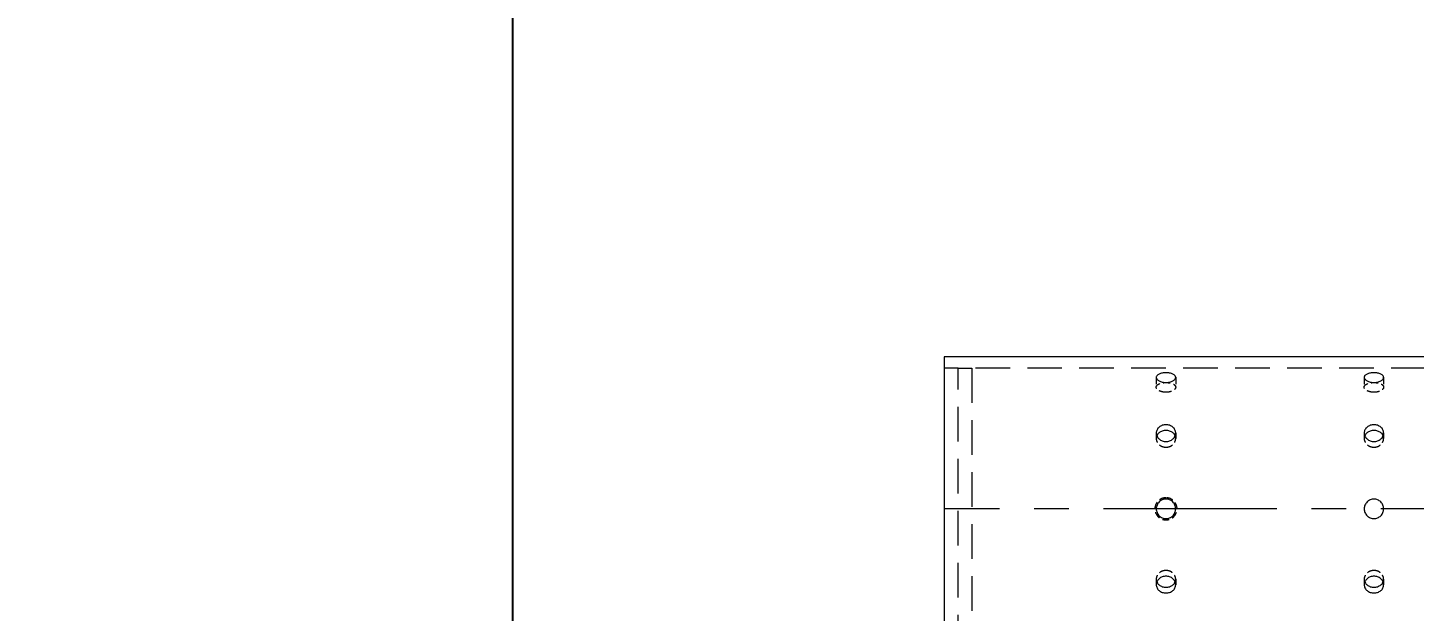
# Model space of a CAD drawing. Header units: millimetres. Extents: x -46397 to 283259, y -8690 to 23983.
# Drawn here: x 155301 to 156301, y 342 to 763 of the extents above; entities that cross this region are included whole.
import ezdxf
from ezdxf import colors
from ezdxf.entities.mleader import LeaderData, LeaderLine
from ezdxf.math import Vec2, Vec3

# ---------------------------------------------------------------- set-up
doc = ezdxf.new("R2010")
doc.units = ezdxf.units.MM
doc.linetypes.add('CENTER', pattern=[2, 1.25, -0.25, 0.25, -0.25])
doc.linetypes.add('HIDDENX2', pattern=[0.75, 0.5, -0.25])
doc.layers.add('Dtext', color=255, linetype='Continuous', lineweight=20)
doc.layers.add('DUONGTAM', color=1, linetype='CENTER', lineweight=0)
doc.layers.add('flashshoot', color=7, linetype='Continuous')
doc.styles.add('Chu va so', font='arial.ttf')
doc.styles.get("Standard").update_dxf_attribs({"font": 'isocp.shx', "width": 0.8})
doc.styles.add('TCVN', font='arial.ttf')

# ---------------------------------------------------------------- blocks, each defined once
blk = doc.blocks.new('_Dot')
at = {"color": 0, "linetype": 'ByBlock', "lineweight": -2}
blk.add_line((-0.5, 0), (-1, 0), dxfattribs=at)
at = {"color": 0, "linetype": 'ByBlock', "const_width": 0.5}
blk.add_lwpolyline([(-0.25, 0, 1), (0.25, 0, 1)], format="xyb", close=True, dxfattribs=at)
blk = doc.blocks.new('A$C90275d84')
at = {"color": 2, "linetype": 'Continuous', "lineweight": 0, "ltscale": 10}
for p, q in [((-109.6, 1960), (-109.6, -3000)), ((-109.6, -3000), (-109.6, -3000)), ((-109.6, -3000), (-109.6, -3000)), ((-109.6, -3000), (109.5, -3000))]:
    blk.add_line(p, q, dxfattribs=at)
at = {"color": 1, "linetype": 'HIDDENX2', "lineweight": 0, "ltscale": 50}
blk.add_line((-101.4, 1960), (-101.4, -3000), dxfattribs=at)
at = {"color": 1, "linetype": 'HIDDENX2', "lineweight": 0, "ltscale": 10}
for p, q in [((-94.9, -2683), (-87.8, -2683)), ((-54.8, -2683), (-50.7, -2683)), ((50.7, -2683), (54.8, -2683)), ((-94.9, -2697), (-87.8, -2697)), ((-54.8, -2697), (-50.7, -2697)), ((50.7, -2697), (54.8, -2697)), ((-94.9, -2833), (-87.8, -2833)), ((-54.8, -2833), (-50.7, -2833)), ((50.7, -2833), (54.8, -2833)), ((-94.9, -2847), (-87.8, -2847)), ((-54.8, -2847), (-50.7, -2847)), ((50.7, -2847), (54.8, -2847))]:
    blk.add_line(p, q, dxfattribs=at)
at = {"color": 1, "linetype": 'HIDDENX2', "lineweight": 0, "ltscale": 50}
blk.add_lwpolyline([(-101.4, -2990), (-101.4, -2980), (101.4, -2980), (101.4, -2990)], close=True, dxfattribs=at)
at = {"color": 2, "linetype": 'Continuous', "lineweight": 0, "ltscale": 10}
for points, knots in [([(-91.2, -2690), (-91.2, -2690.4), (-91.2, -2690.9), (-91.3, -2691.8), (-91.4, -2692.2), (-91.6, -2693.1), (-91.7, -2693.5), (-92, -2694.3), (-92.1, -2694.6), (-92.5, -2695.3), (-92.7, -2695.6), (-93.1, -2696.1), (-93.3, -2696.3), (-93.7, -2696.6), (-94, -2696.8), (-94.4, -2697), (-94.7, -2697), (-95.1, -2697), (-95.3, -2697), (-95.8, -2696.8), (-96, -2696.6), (-96.4, -2696.3), (-96.6, -2696.1), (-96.9, -2695.6), (-97.1, -2695.3), (-97.4, -2694.6), (-97.5, -2694.3), (-97.8, -2693.5), (-97.9, -2693.1), (-98, -2692.2), (-98.1, -2691.8), (-98.2, -2690.9), (-98.2, -2690.4), (-98.2, -2689.6), (-98.2, -2689.1), (-98.1, -2688.2), (-98, -2687.8), (-97.9, -2686.9), (-97.8, -2686.5), (-97.5, -2685.7), (-97.4, -2685.4), (-97.1, -2684.7), (-96.9, -2684.4), (-96.6, -2683.9), (-96.4, -2683.7), (-96, -2683.4), (-95.8, -2683.2), (-95.3, -2683), (-95.1, -2683), (-94.7, -2683), (-94.4, -2683), (-94, -2683.2), (-93.7, -2683.4), (-93.3, -2683.7), (-93.1, -2683.9), (-92.7, -2684.4), (-92.5, -2684.7), (-92.1, -2685.4), (-92, -2685.7), (-91.7, -2686.5), (-91.6, -2686.9), (-91.4, -2687.8), (-91.3, -2688.2), (-91.2, -2689.1), (-91.2, -2689.6), (-91.2, -2690)], [0, 0, 0, 0, 1.318789, 1.318789, 2.637578, 2.637578, 3.956368, 3.956368, 5.275157, 5.275157, 6.593945, 6.593945, 7.912734, 7.912734, 9.231522, 9.231522, 10.550311, 10.550311, 11.869099, 11.869099, 13.187888, 13.187888, 14.506676, 14.506676, 15.825465, 15.825465, 17.144254, 17.144254, 18.463043, 18.463043, 19.781833, 19.781833, 21.100622, 21.100622, 22.419411, 22.419411, 23.7382, 23.7382, 25.05699, 25.05699, 26.375779, 26.375779, 27.694567, 27.694567, 29.013356, 29.013356, 30.332144, 30.332144, 31.650933, 31.650933, 32.969721, 32.969721, 34.28851, 34.28851, 35.607298, 35.607298, 36.926087, 36.926087, 38.244876, 38.244876, 39.563665, 39.563665, 40.882454, 40.882454, 42.201244, 42.201244, 42.201244, 42.201244]), ([(-48.6, -2690), (-48.6, -2690.4), (-48.6, -2690.9), (-48.8, -2691.8), (-48.9, -2692.2), (-49.2, -2693.1), (-49.4, -2693.5), (-49.9, -2694.3), (-50.2, -2694.6), (-50.7, -2695.3), (-51, -2695.6), (-51.7, -2696.1), (-52.1, -2696.3), (-52.8, -2696.6), (-53.2, -2696.8), (-54, -2697), (-54.4, -2697), (-55.2, -2697), (-55.5, -2697), (-56.3, -2696.8), (-56.7, -2696.6), (-57.4, -2696.3), (-57.8, -2696.1), (-58.4, -2695.6), (-58.7, -2695.3), (-59.3, -2694.6), (-59.5, -2694.3), (-59.9, -2693.5), (-60.1, -2693.1), (-60.4, -2692.2), (-60.5, -2691.8), (-60.7, -2690.9), (-60.7, -2690.4), (-60.7, -2689.6), (-60.7, -2689.1), (-60.5, -2688.2), (-60.4, -2687.8), (-60.1, -2686.9), (-59.9, -2686.5), (-59.5, -2685.7), (-59.3, -2685.4), (-58.7, -2684.7), (-58.4, -2684.4), (-57.8, -2683.9), (-57.4, -2683.7), (-56.7, -2683.4), (-56.3, -2683.2), (-55.5, -2683), (-55.2, -2683), (-54.4, -2683), (-54, -2683), (-53.2, -2683.2), (-52.8, -2683.4), (-52.1, -2683.7), (-51.7, -2683.9), (-51, -2684.4), (-50.7, -2684.7), (-50.2, -2685.4), (-49.9, -2685.7), (-49.4, -2686.5), (-49.2, -2686.9), (-48.9, -2687.8), (-48.8, -2688.2), (-48.6, -2689.1), (-48.6, -2689.6), (-48.6, -2690)], [0, 0, 0, 0, 1.318789, 1.318789, 2.637578, 2.637578, 3.956368, 3.956368, 5.275157, 5.275157, 6.593945, 6.593945, 7.912734, 7.912734, 9.231522, 9.231522, 10.550311, 10.550311, 11.869099, 11.869099, 13.187888, 13.187888, 14.506676, 14.506676, 15.825465, 15.825465, 17.144254, 17.144254, 18.463043, 18.463043, 19.781833, 19.781833, 21.100622, 21.100622, 22.419411, 22.419411, 23.7382, 23.7382, 25.05699, 25.05699, 26.375779, 26.375779, 27.694567, 27.694567, 29.013356, 29.013356, 30.332144, 30.332144, 31.650933, 31.650933, 32.969721, 32.969721, 34.28851, 34.28851, 35.607298, 35.607298, 36.926087, 36.926087, 38.244876, 38.244876, 39.563665, 39.563665, 40.882454, 40.882454, 42.201244, 42.201244, 42.201244, 42.201244]), ([(-52.7, -2683.4), (-52.8, -2683.4), (-52.9, -2683.5), (-53.4, -2683.7), (-53.7, -2683.9), (-54.4, -2684.4), (-54.6, -2684.7), (-55.2, -2685.4), (-55.4, -2685.7), (-55.8, -2686.5), (-56, -2686.9), (-56.3, -2687.8), (-56.4, -2688.2), (-56.6, -2689.1), (-56.6, -2689.6), (-56.6, -2690.4), (-56.6, -2690.9), (-56.4, -2691.8), (-56.3, -2692.2), (-56, -2693.1), (-55.8, -2693.5), (-55.4, -2694.3), (-55.2, -2694.6), (-54.6, -2695.3), (-54.4, -2695.6), (-53.7, -2696.1), (-53.4, -2696.3), (-52.9, -2696.5), (-52.8, -2696.6), (-52.7, -2696.6)], [12.868165, 12.868165, 12.868165, 12.868165, 13.188536, 13.188536, 14.507389, 14.507389, 15.826243, 15.826243, 17.145097, 17.145097, 18.463951, 18.463951, 19.782805, 19.782805, 21.10166, 21.10166, 22.420514, 22.420514, 23.739368, 23.739368, 25.058222, 25.058222, 26.377077, 26.377077, 27.69593, 27.69593, 29.014783, 29.014783, 29.335155, 29.335155, 29.335155, 29.335155]), ([(-7, -2690), (-7, -2689.6), (-7, -2689.1), (-6.8, -2688.2), (-6.6, -2687.8), (-6.3, -2686.9), (-6.1, -2686.5), (-5.6, -2685.7), (-5.3, -2685.4), (-4.6, -2684.7), (-4.3, -2684.4), (-3.5, -2683.9), (-3.1, -2683.7), (-2.2, -2683.4), (-1.8, -2683.2), (-0.9, -2683), (-0.4, -2683), (0.4, -2683), (0.9, -2683), (1.8, -2683.2), (2.2, -2683.4), (3.1, -2683.7), (3.5, -2683.9), (4.3, -2684.4), (4.6, -2684.7), (5.3, -2685.4), (5.6, -2685.7), (6.1, -2686.5), (6.3, -2686.9), (6.6, -2687.8), (6.8, -2688.2), (7, -2689.1), (7, -2689.6), (7, -2690.4), (7, -2690.9), (6.8, -2691.8), (6.6, -2692.2), (6.3, -2693.1), (6.1, -2693.5), (5.6, -2694.3), (5.3, -2694.6), (4.6, -2695.3), (4.3, -2695.6), (3.5, -2696.1), (3.1, -2696.3), (2.2, -2696.6), (1.8, -2696.8), (0.9, -2697), (0.4, -2697), (-0.4, -2697), (-0.9, -2697), (-1.8, -2696.8), (-2.2, -2696.6), (-3.1, -2696.3), (-3.5, -2696.1), (-4.3, -2695.6), (-4.6, -2695.3), (-5.3, -2694.6), (-5.6, -2694.3), (-6.1, -2693.5), (-6.3, -2693.1), (-6.6, -2692.2), (-6.8, -2691.8), (-7, -2690.9), (-7, -2690.4), (-7, -2690)], [0, 0, 0, 0, 1.318789, 1.318789, 2.637578, 2.637578, 3.956368, 3.956368, 5.275157, 5.275157, 6.593945, 6.593945, 7.912734, 7.912734, 9.231522, 9.231522, 10.550311, 10.550311, 11.869099, 11.869099, 13.187888, 13.187888, 14.506676, 14.506676, 15.825465, 15.825465, 17.144254, 17.144254, 18.463043, 18.463043, 19.781833, 19.781833, 21.100622, 21.100622, 22.419411, 22.419411, 23.7382, 23.7382, 25.05699, 25.05699, 26.375779, 26.375779, 27.694567, 27.694567, 29.013356, 29.013356, 30.332144, 30.332144, 31.650933, 31.650933, 32.969721, 32.969721, 34.28851, 34.28851, 35.607298, 35.607298, 36.926087, 36.926087, 38.244876, 38.244876, 39.563665, 39.563665, 40.882454, 40.882454, 42.201244, 42.201244, 42.201244, 42.201244]), ([(48.6, -2690), (48.6, -2689.6), (48.6, -2689.1), (48.8, -2688.2), (48.9, -2687.8), (49.2, -2686.9), (49.4, -2686.5), (49.9, -2685.7), (50.2, -2685.4), (50.7, -2684.7), (51, -2684.4), (51.7, -2683.9), (52.1, -2683.7), (52.8, -2683.4), (53.2, -2683.2), (54, -2683), (54.4, -2683), (55.2, -2683), (55.5, -2683), (56.3, -2683.2), (56.7, -2683.4), (57.4, -2683.7), (57.8, -2683.9), (58.4, -2684.4), (58.7, -2684.7), (59.3, -2685.4), (59.5, -2685.7), (59.9, -2686.5), (60.1, -2686.9), (60.4, -2687.8), (60.5, -2688.2), (60.7, -2689.1), (60.7, -2689.6), (60.7, -2690.4), (60.7, -2690.9), (60.5, -2691.8), (60.4, -2692.2), (60.1, -2693.1), (59.9, -2693.5), (59.5, -2694.3), (59.3, -2694.6), (58.7, -2695.3), (58.4, -2695.6), (57.8, -2696.1), (57.4, -2696.3), (56.7, -2696.6), (56.3, -2696.8), (55.5, -2697), (55.2, -2697), (54.4, -2697), (54, -2697), (53.2, -2696.8), (52.8, -2696.6), (52.1, -2696.3), (51.7, -2696.1), (51, -2695.6), (50.7, -2695.3), (50.2, -2694.6), (49.9, -2694.3), (49.4, -2693.5), (49.2, -2693.1), (48.9, -2692.2), (48.8, -2691.8), (48.6, -2690.9), (48.6, -2690.4), (48.6, -2690)], [0, 0, 0, 0, 1.318789, 1.318789, 2.637578, 2.637578, 3.956368, 3.956368, 5.275157, 5.275157, 6.593945, 6.593945, 7.912734, 7.912734, 9.231522, 9.231522, 10.550311, 10.550311, 11.869099, 11.869099, 13.187888, 13.187888, 14.506676, 14.506676, 15.825465, 15.825465, 17.144254, 17.144254, 18.463043, 18.463043, 19.781833, 19.781833, 21.100622, 21.100622, 22.419411, 22.419411, 23.7382, 23.7382, 25.05699, 25.05699, 26.375779, 26.375779, 27.694567, 27.694567, 29.013356, 29.013356, 30.332144, 30.332144, 31.650933, 31.650933, 32.969721, 32.969721, 34.28851, 34.28851, 35.607298, 35.607298, 36.926087, 36.926087, 38.244876, 38.244876, 39.563665, 39.563665, 40.882454, 40.882454, 42.201244, 42.201244, 42.201244, 42.201244]), ([(52.7, -2696.6), (52.8, -2696.6), (52.9, -2696.5), (53.4, -2696.3), (53.7, -2696.1), (54.4, -2695.6), (54.6, -2695.3), (55.2, -2694.6), (55.4, -2694.3), (55.8, -2693.5), (56, -2693.1), (56.3, -2692.2), (56.4, -2691.8), (56.6, -2690.9), (56.6, -2690.4), (56.6, -2689.6), (56.6, -2689.1), (56.4, -2688.2), (56.3, -2687.8), (56, -2686.9), (55.8, -2686.5), (55.4, -2685.7), (55.2, -2685.4), (54.6, -2684.7), (54.4, -2684.4), (53.7, -2683.9), (53.4, -2683.7), (52.9, -2683.5), (52.8, -2683.4), (52.7, -2683.4)], [12.868165, 12.868165, 12.868165, 12.868165, 13.188536, 13.188536, 14.507389, 14.507389, 15.826243, 15.826243, 17.145097, 17.145097, 18.463951, 18.463951, 19.782805, 19.782805, 21.10166, 21.10166, 22.420514, 22.420514, 23.739368, 23.739368, 25.058222, 25.058222, 26.377077, 26.377077, 27.69593, 27.69593, 29.014783, 29.014783, 29.335155, 29.335155, 29.335155, 29.335155]), ([(-91.2, -2840), (-91.2, -2840.4), (-91.2, -2840.9), (-91.3, -2841.8), (-91.4, -2842.2), (-91.6, -2843.1), (-91.7, -2843.5), (-92, -2844.3), (-92.1, -2844.6), (-92.5, -2845.3), (-92.7, -2845.6), (-93.1, -2846.1), (-93.3, -2846.3), (-93.7, -2846.6), (-94, -2846.8), (-94.4, -2847), (-94.7, -2847), (-95.1, -2847), (-95.3, -2847), (-95.8, -2846.8), (-96, -2846.6), (-96.4, -2846.3), (-96.6, -2846.1), (-96.9, -2845.6), (-97.1, -2845.3), (-97.4, -2844.6), (-97.5, -2844.3), (-97.8, -2843.5), (-97.9, -2843.1), (-98, -2842.2), (-98.1, -2841.8), (-98.2, -2840.9), (-98.2, -2840.4), (-98.2, -2839.6), (-98.2, -2839.1), (-98.1, -2838.2), (-98, -2837.8), (-97.9, -2836.9), (-97.8, -2836.5), (-97.5, -2835.7), (-97.4, -2835.4), (-97.1, -2834.7), (-96.9, -2834.4), (-96.6, -2833.9), (-96.4, -2833.7), (-96, -2833.4), (-95.8, -2833.2), (-95.3, -2833), (-95.1, -2833), (-94.7, -2833), (-94.4, -2833), (-94, -2833.2), (-93.7, -2833.4), (-93.3, -2833.7), (-93.1, -2833.9), (-92.7, -2834.4), (-92.5, -2834.7), (-92.1, -2835.4), (-92, -2835.7), (-91.7, -2836.5), (-91.6, -2836.9), (-91.4, -2837.8), (-91.3, -2838.2), (-91.2, -2839.1), (-91.2, -2839.6), (-91.2, -2840)], [0, 0, 0, 0, 1.318789, 1.318789, 2.637578, 2.637578, 3.956368, 3.956368, 5.275157, 5.275157, 6.593945, 6.593945, 7.912734, 7.912734, 9.231522, 9.231522, 10.550311, 10.550311, 11.869099, 11.869099, 13.187888, 13.187888, 14.506676, 14.506676, 15.825465, 15.825465, 17.144254, 17.144254, 18.463043, 18.463043, 19.781833, 19.781833, 21.100622, 21.100622, 22.419411, 22.419411, 23.7382, 23.7382, 25.05699, 25.05699, 26.375779, 26.375779, 27.694567, 27.694567, 29.013356, 29.013356, 30.332144, 30.332144, 31.650933, 31.650933, 32.969721, 32.969721, 34.28851, 34.28851, 35.607298, 35.607298, 36.926087, 36.926087, 38.244876, 38.244876, 39.563665, 39.563665, 40.882454, 40.882454, 42.201244, 42.201244, 42.201244, 42.201244]), ([(-48.6, -2840), (-48.6, -2840.4), (-48.6, -2840.9), (-48.8, -2841.8), (-48.9, -2842.2), (-49.2, -2843.1), (-49.4, -2843.5), (-49.9, -2844.3), (-50.2, -2844.6), (-50.7, -2845.3), (-51, -2845.6), (-51.7, -2846.1), (-52.1, -2846.3), (-52.8, -2846.6), (-53.2, -2846.8), (-54, -2847), (-54.4, -2847), (-55.2, -2847), (-55.5, -2847), (-56.3, -2846.8), (-56.7, -2846.6), (-57.4, -2846.3), (-57.8, -2846.1), (-58.4, -2845.6), (-58.7, -2845.3), (-59.3, -2844.6), (-59.5, -2844.3), (-59.9, -2843.5), (-60.1, -2843.1), (-60.4, -2842.2), (-60.5, -2841.8), (-60.7, -2840.9), (-60.7, -2840.4), (-60.7, -2839.6), (-60.7, -2839.1), (-60.5, -2838.2), (-60.4, -2837.8), (-60.1, -2836.9), (-59.9, -2836.5), (-59.5, -2835.7), (-59.3, -2835.4), (-58.7, -2834.7), (-58.4, -2834.4), (-57.8, -2833.9), (-57.4, -2833.7), (-56.7, -2833.4), (-56.3, -2833.2), (-55.5, -2833), (-55.2, -2833), (-54.4, -2833), (-54, -2833), (-53.2, -2833.2), (-52.8, -2833.4), (-52.1, -2833.7), (-51.7, -2833.9), (-51, -2834.4), (-50.7, -2834.7), (-50.2, -2835.4), (-49.9, -2835.7), (-49.4, -2836.5), (-49.2, -2836.9), (-48.9, -2837.8), (-48.8, -2838.2), (-48.6, -2839.1), (-48.6, -2839.6), (-48.6, -2840)], [0, 0, 0, 0, 1.318789, 1.318789, 2.637578, 2.637578, 3.956368, 3.956368, 5.275157, 5.275157, 6.593945, 6.593945, 7.912734, 7.912734, 9.231522, 9.231522, 10.550311, 10.550311, 11.869099, 11.869099, 13.187888, 13.187888, 14.506676, 14.506676, 15.825465, 15.825465, 17.144254, 17.144254, 18.463043, 18.463043, 19.781833, 19.781833, 21.100622, 21.100622, 22.419411, 22.419411, 23.7382, 23.7382, 25.05699, 25.05699, 26.375779, 26.375779, 27.694567, 27.694567, 29.013356, 29.013356, 30.332144, 30.332144, 31.650933, 31.650933, 32.969721, 32.969721, 34.28851, 34.28851, 35.607298, 35.607298, 36.926087, 36.926087, 38.244876, 38.244876, 39.563665, 39.563665, 40.882454, 40.882454, 42.201244, 42.201244, 42.201244, 42.201244]), ([(-52.7, -2833.4), (-52.8, -2833.4), (-52.9, -2833.5), (-53.4, -2833.7), (-53.7, -2833.9), (-54.4, -2834.4), (-54.6, -2834.7), (-55.2, -2835.4), (-55.4, -2835.7), (-55.8, -2836.5), (-56, -2836.9), (-56.3, -2837.8), (-56.4, -2838.2), (-56.6, -2839.1), (-56.6, -2839.6), (-56.6, -2840.4), (-56.6, -2840.9), (-56.4, -2841.8), (-56.3, -2842.2), (-56, -2843.1), (-55.8, -2843.5), (-55.4, -2844.3), (-55.2, -2844.6), (-54.6, -2845.3), (-54.4, -2845.6), (-53.7, -2846.1), (-53.4, -2846.3), (-52.9, -2846.5), (-52.8, -2846.6), (-52.7, -2846.6)], [12.868165, 12.868165, 12.868165, 12.868165, 13.188536, 13.188536, 14.507389, 14.507389, 15.826243, 15.826243, 17.145097, 17.145097, 18.463951, 18.463951, 19.782805, 19.782805, 21.10166, 21.10166, 22.420514, 22.420514, 23.739368, 23.739368, 25.058222, 25.058222, 26.377077, 26.377077, 27.69593, 27.69593, 29.014783, 29.014783, 29.335155, 29.335155, 29.335155, 29.335155]), ([(-7, -2840), (-7, -2839.6), (-7, -2839.1), (-6.8, -2838.2), (-6.6, -2837.8), (-6.3, -2836.9), (-6.1, -2836.5), (-5.6, -2835.7), (-5.3, -2835.4), (-4.6, -2834.7), (-4.3, -2834.4), (-3.5, -2833.9), (-3.1, -2833.7), (-2.2, -2833.4), (-1.8, -2833.2), (-0.9, -2833), (-0.4, -2833), (0.4, -2833), (0.9, -2833), (1.8, -2833.2), (2.2, -2833.4), (3.1, -2833.7), (3.5, -2833.9), (4.3, -2834.4), (4.6, -2834.7), (5.3, -2835.4), (5.6, -2835.7), (6.1, -2836.5), (6.3, -2836.9), (6.6, -2837.8), (6.8, -2838.2), (7, -2839.1), (7, -2839.6), (7, -2840.4), (7, -2840.9), (6.8, -2841.8), (6.6, -2842.2), (6.3, -2843.1), (6.1, -2843.5), (5.6, -2844.3), (5.3, -2844.6), (4.6, -2845.3), (4.3, -2845.6), (3.5, -2846.1), (3.1, -2846.3), (2.2, -2846.6), (1.8, -2846.8), (0.9, -2847), (0.4, -2847), (-0.4, -2847), (-0.9, -2847), (-1.8, -2846.8), (-2.2, -2846.6), (-3.1, -2846.3), (-3.5, -2846.1), (-4.3, -2845.6), (-4.6, -2845.3), (-5.3, -2844.6), (-5.6, -2844.3), (-6.1, -2843.5), (-6.3, -2843.1), (-6.6, -2842.2), (-6.8, -2841.8), (-7, -2840.9), (-7, -2840.4), (-7, -2840)], [0, 0, 0, 0, 1.318789, 1.318789, 2.637578, 2.637578, 3.956368, 3.956368, 5.275157, 5.275157, 6.593945, 6.593945, 7.912734, 7.912734, 9.231522, 9.231522, 10.550311, 10.550311, 11.869099, 11.869099, 13.187888, 13.187888, 14.506676, 14.506676, 15.825465, 15.825465, 17.144254, 17.144254, 18.463043, 18.463043, 19.781833, 19.781833, 21.100622, 21.100622, 22.419411, 22.419411, 23.7382, 23.7382, 25.05699, 25.05699, 26.375779, 26.375779, 27.694567, 27.694567, 29.013356, 29.013356, 30.332144, 30.332144, 31.650933, 31.650933, 32.969721, 32.969721, 34.28851, 34.28851, 35.607298, 35.607298, 36.926087, 36.926087, 38.244876, 38.244876, 39.563665, 39.563665, 40.882454, 40.882454, 42.201244, 42.201244, 42.201244, 42.201244]), ([(48.6, -2840), (48.6, -2839.6), (48.6, -2839.1), (48.8, -2838.2), (48.9, -2837.8), (49.2, -2836.9), (49.4, -2836.5), (49.9, -2835.7), (50.2, -2835.4), (50.7, -2834.7), (51, -2834.4), (51.7, -2833.9), (52.1, -2833.7), (52.8, -2833.4), (53.2, -2833.2), (54, -2833), (54.4, -2833), (55.2, -2833), (55.5, -2833), (56.3, -2833.2), (56.7, -2833.4), (57.4, -2833.7), (57.8, -2833.9), (58.4, -2834.4), (58.7, -2834.7), (59.3, -2835.4), (59.5, -2835.7), (59.9, -2836.5), (60.1, -2836.9), (60.4, -2837.8), (60.5, -2838.2), (60.7, -2839.1), (60.7, -2839.6), (60.7, -2840.4), (60.7, -2840.9), (60.5, -2841.8), (60.4, -2842.2), (60.1, -2843.1), (59.9, -2843.5), (59.5, -2844.3), (59.3, -2844.6), (58.7, -2845.3), (58.4, -2845.6), (57.8, -2846.1), (57.4, -2846.3), (56.7, -2846.6), (56.3, -2846.8), (55.5, -2847), (55.2, -2847), (54.4, -2847), (54, -2847), (53.2, -2846.8), (52.8, -2846.6), (52.1, -2846.3), (51.7, -2846.1), (51, -2845.6), (50.7, -2845.3), (50.2, -2844.6), (49.9, -2844.3), (49.4, -2843.5), (49.2, -2843.1), (48.9, -2842.2), (48.8, -2841.8), (48.6, -2840.9), (48.6, -2840.4), (48.6, -2840)], [0, 0, 0, 0, 1.318789, 1.318789, 2.637578, 2.637578, 3.956368, 3.956368, 5.275157, 5.275157, 6.593945, 6.593945, 7.912734, 7.912734, 9.231522, 9.231522, 10.550311, 10.550311, 11.869099, 11.869099, 13.187888, 13.187888, 14.506676, 14.506676, 15.825465, 15.825465, 17.144254, 17.144254, 18.463043, 18.463043, 19.781833, 19.781833, 21.100622, 21.100622, 22.419411, 22.419411, 23.7382, 23.7382, 25.05699, 25.05699, 26.375779, 26.375779, 27.694567, 27.694567, 29.013356, 29.013356, 30.332144, 30.332144, 31.650933, 31.650933, 32.969721, 32.969721, 34.28851, 34.28851, 35.607298, 35.607298, 36.926087, 36.926087, 38.244876, 38.244876, 39.563665, 39.563665, 40.882454, 40.882454, 42.201244, 42.201244, 42.201244, 42.201244]), ([(52.7, -2846.6), (52.8, -2846.6), (52.9, -2846.5), (53.4, -2846.3), (53.7, -2846.1), (54.4, -2845.6), (54.6, -2845.3), (55.2, -2844.6), (55.4, -2844.3), (55.8, -2843.5), (56, -2843.1), (56.3, -2842.2), (56.4, -2841.8), (56.6, -2840.9), (56.6, -2840.4), (56.6, -2839.6), (56.6, -2839.1), (56.4, -2838.2), (56.3, -2837.8), (56, -2836.9), (55.8, -2836.5), (55.4, -2835.7), (55.2, -2835.4), (54.6, -2834.7), (54.4, -2834.4), (53.7, -2833.9), (53.4, -2833.7), (52.9, -2833.5), (52.8, -2833.4), (52.7, -2833.4)], [12.868165, 12.868165, 12.868165, 12.868165, 13.188536, 13.188536, 14.507389, 14.507389, 15.826243, 15.826243, 17.145097, 17.145097, 18.463951, 18.463951, 19.782805, 19.782805, 21.10166, 21.10166, 22.420514, 22.420514, 23.739368, 23.739368, 25.058222, 25.058222, 26.377077, 26.377077, 27.69593, 27.69593, 29.014783, 29.014783, 29.335155, 29.335155, 29.335155, 29.335155])]:
    blk.add_open_spline(points, degree=3, knots=knots, dxfattribs=at)
at = {"color": 1, "linetype": 'HIDDENX2', "lineweight": 0, "ltscale": 10}
for points, knots in [([(-84.1, -2690), (-84.1, -2689.6), (-84.1, -2689.1), (-84.2, -2688.2), (-84.3, -2687.8), (-84.5, -2686.9), (-84.6, -2686.5), (-84.9, -2685.7), (-85, -2685.4), (-85.4, -2684.7), (-85.6, -2684.4), (-86, -2683.9), (-86.2, -2683.7), (-86.6, -2683.4), (-86.9, -2683.2), (-87.3, -2683), (-87.6, -2683), (-88, -2683), (-88.2, -2683), (-88.7, -2683.2), (-88.9, -2683.4), (-89.3, -2683.7), (-89.5, -2683.9), (-89.9, -2684.4), (-90, -2684.7), (-90.3, -2685.4), (-90.4, -2685.7), (-90.7, -2686.5), (-90.8, -2686.9), (-90.9, -2687.8), (-91, -2688.2), (-91.1, -2689.1), (-91.1, -2689.6), (-91.1, -2690.4), (-91.1, -2690.9), (-91, -2691.8), (-90.9, -2692.2), (-90.8, -2693.1), (-90.7, -2693.5), (-90.4, -2694.3), (-90.3, -2694.6), (-90, -2695.3), (-89.9, -2695.6), (-89.5, -2696.1), (-89.3, -2696.3), (-88.9, -2696.6), (-88.7, -2696.8), (-88.2, -2697), (-88, -2697), (-87.6, -2697), (-87.3, -2697), (-86.9, -2696.8), (-86.6, -2696.6), (-86.2, -2696.3), (-86, -2696.1), (-85.6, -2695.6), (-85.4, -2695.3), (-85, -2694.6), (-84.9, -2694.3), (-84.6, -2693.5), (-84.5, -2693.1), (-84.3, -2692.2), (-84.2, -2691.8), (-84.1, -2690.9), (-84.1, -2690.4), (-84.1, -2690)], [0, 0, 0, 0, 1.318854, 1.318854, 2.637708, 2.637708, 3.956563, 3.956563, 5.275417, 5.275417, 6.59427, 6.59427, 7.913123, 7.913123, 9.231977, 9.231977, 10.55083, 10.55083, 11.869683, 11.869683, 13.188536, 13.188536, 14.507389, 14.507389, 15.826243, 15.826243, 17.145097, 17.145097, 18.463951, 18.463951, 19.782805, 19.782805, 21.10166, 21.10166, 22.420514, 22.420514, 23.739368, 23.739368, 25.058222, 25.058222, 26.377077, 26.377077, 27.69593, 27.69593, 29.014783, 29.014783, 30.333636, 30.333636, 31.652489, 31.652489, 32.971343, 32.971343, 34.290196, 34.290196, 35.609049, 35.609049, 36.927902, 36.927902, 38.246757, 38.246757, 39.565611, 39.565611, 40.884465, 40.884465, 42.203319, 42.203319, 42.203319, 42.203319]), ([(-44.5, -2690), (-44.5, -2689.6), (-44.5, -2689.1), (-44.7, -2688.2), (-44.8, -2687.8), (-45.1, -2686.9), (-45.3, -2686.5), (-45.8, -2685.7), (-46.1, -2685.4), (-46.6, -2684.7), (-46.9, -2684.4), (-47.6, -2683.9), (-48, -2683.7), (-48.7, -2683.4), (-49.1, -2683.2), (-49.9, -2683), (-50.3, -2683), (-51.1, -2683), (-51.5, -2683), (-52.1, -2683.2), (-52.4, -2683.3), (-52.7, -2683.4)], [0, 0, 0, 0, 1.318854, 1.318854, 2.637708, 2.637708, 3.956563, 3.956563, 5.275417, 5.275417, 6.59427, 6.59427, 7.913123, 7.913123, 9.231977, 9.231977, 10.55083, 10.55083, 11.869683, 11.869683, 12.868165, 12.868165, 12.868165, 12.868165]), ([(-52.7, -2696.6), (-52.4, -2696.7), (-52.1, -2696.8), (-51.5, -2697), (-51.1, -2697), (-50.3, -2697), (-49.9, -2697), (-49.1, -2696.8), (-48.7, -2696.6), (-48, -2696.3), (-47.6, -2696.1), (-46.9, -2695.6), (-46.6, -2695.3), (-46.1, -2694.6), (-45.8, -2694.3), (-45.3, -2693.5), (-45.1, -2693.1), (-44.8, -2692.2), (-44.7, -2691.8), (-44.5, -2690.9), (-44.5, -2690.4), (-44.5, -2690)], [29.335155, 29.335155, 29.335155, 29.335155, 30.333636, 30.333636, 31.652489, 31.652489, 32.971343, 32.971343, 34.290196, 34.290196, 35.609049, 35.609049, 36.927902, 36.927902, 38.246757, 38.246757, 39.565611, 39.565611, 40.884465, 40.884465, 42.203319, 42.203319, 42.203319, 42.203319]), ([(52.7, -2683.4), (52.4, -2683.3), (52.1, -2683.2), (51.5, -2683), (51.1, -2683), (50.3, -2683), (49.9, -2683), (49.1, -2683.2), (48.7, -2683.4), (48, -2683.7), (47.6, -2683.9), (46.9, -2684.4), (46.6, -2684.7), (46.1, -2685.4), (45.8, -2685.7), (45.3, -2686.5), (45.1, -2686.9), (44.8, -2687.8), (44.7, -2688.2), (44.5, -2689.1), (44.5, -2689.6), (44.5, -2690)], [29.335155, 29.335155, 29.335155, 29.335155, 30.333636, 30.333636, 31.652489, 31.652489, 32.971343, 32.971343, 34.290196, 34.290196, 35.609049, 35.609049, 36.927902, 36.927902, 38.246757, 38.246757, 39.565611, 39.565611, 40.884465, 40.884465, 42.203319, 42.203319, 42.203319, 42.203319]), ([(44.5, -2690), (44.5, -2690.4), (44.5, -2690.9), (44.7, -2691.8), (44.8, -2692.2), (45.1, -2693.1), (45.3, -2693.5), (45.8, -2694.3), (46.1, -2694.6), (46.6, -2695.3), (46.9, -2695.6), (47.6, -2696.1), (48, -2696.3), (48.7, -2696.6), (49.1, -2696.8), (49.9, -2697), (50.3, -2697), (51.1, -2697), (51.5, -2697), (52.1, -2696.8), (52.4, -2696.7), (52.7, -2696.6)], [0, 0, 0, 0, 1.318854, 1.318854, 2.637708, 2.637708, 3.956563, 3.956563, 5.275417, 5.275417, 6.59427, 6.59427, 7.913123, 7.913123, 9.231977, 9.231977, 10.55083, 10.55083, 11.869683, 11.869683, 12.868165, 12.868165, 12.868165, 12.868165]), ([(-84.1, -2840), (-84.1, -2839.6), (-84.1, -2839.1), (-84.2, -2838.2), (-84.3, -2837.8), (-84.5, -2836.9), (-84.6, -2836.5), (-84.9, -2835.7), (-85, -2835.4), (-85.4, -2834.7), (-85.6, -2834.4), (-86, -2833.9), (-86.2, -2833.7), (-86.6, -2833.4), (-86.9, -2833.2), (-87.3, -2833), (-87.6, -2833), (-88, -2833), (-88.2, -2833), (-88.7, -2833.2), (-88.9, -2833.4), (-89.3, -2833.7), (-89.5, -2833.9), (-89.9, -2834.4), (-90, -2834.7), (-90.3, -2835.4), (-90.4, -2835.7), (-90.7, -2836.5), (-90.8, -2836.9), (-90.9, -2837.8), (-91, -2838.2), (-91.1, -2839.1), (-91.1, -2839.6), (-91.1, -2840.4), (-91.1, -2840.9), (-91, -2841.8), (-90.9, -2842.2), (-90.8, -2843.1), (-90.7, -2843.5), (-90.4, -2844.3), (-90.3, -2844.6), (-90, -2845.3), (-89.9, -2845.6), (-89.5, -2846.1), (-89.3, -2846.3), (-88.9, -2846.6), (-88.7, -2846.8), (-88.2, -2847), (-88, -2847), (-87.6, -2847), (-87.3, -2847), (-86.9, -2846.8), (-86.6, -2846.6), (-86.2, -2846.3), (-86, -2846.1), (-85.6, -2845.6), (-85.4, -2845.3), (-85, -2844.6), (-84.9, -2844.3), (-84.6, -2843.5), (-84.5, -2843.1), (-84.3, -2842.2), (-84.2, -2841.8), (-84.1, -2840.9), (-84.1, -2840.4), (-84.1, -2840)], [0, 0, 0, 0, 1.318854, 1.318854, 2.637708, 2.637708, 3.956563, 3.956563, 5.275417, 5.275417, 6.59427, 6.59427, 7.913123, 7.913123, 9.231977, 9.231977, 10.55083, 10.55083, 11.869683, 11.869683, 13.188536, 13.188536, 14.507389, 14.507389, 15.826243, 15.826243, 17.145097, 17.145097, 18.463951, 18.463951, 19.782805, 19.782805, 21.10166, 21.10166, 22.420514, 22.420514, 23.739368, 23.739368, 25.058222, 25.058222, 26.377077, 26.377077, 27.69593, 27.69593, 29.014783, 29.014783, 30.333636, 30.333636, 31.652489, 31.652489, 32.971343, 32.971343, 34.290196, 34.290196, 35.609049, 35.609049, 36.927902, 36.927902, 38.246757, 38.246757, 39.565611, 39.565611, 40.884465, 40.884465, 42.203319, 42.203319, 42.203319, 42.203319]), ([(-44.5, -2840), (-44.5, -2839.6), (-44.5, -2839.1), (-44.7, -2838.2), (-44.8, -2837.8), (-45.1, -2836.9), (-45.3, -2836.5), (-45.8, -2835.7), (-46.1, -2835.4), (-46.6, -2834.7), (-46.9, -2834.4), (-47.6, -2833.9), (-48, -2833.7), (-48.7, -2833.4), (-49.1, -2833.2), (-49.9, -2833), (-50.3, -2833), (-51.1, -2833), (-51.5, -2833), (-52.1, -2833.2), (-52.4, -2833.3), (-52.7, -2833.4)], [0, 0, 0, 0, 1.318854, 1.318854, 2.637708, 2.637708, 3.956563, 3.956563, 5.275417, 5.275417, 6.59427, 6.59427, 7.913123, 7.913123, 9.231977, 9.231977, 10.55083, 10.55083, 11.869683, 11.869683, 12.868165, 12.868165, 12.868165, 12.868165]), ([(-52.7, -2846.6), (-52.4, -2846.7), (-52.1, -2846.8), (-51.5, -2847), (-51.1, -2847), (-50.3, -2847), (-49.9, -2847), (-49.1, -2846.8), (-48.7, -2846.6), (-48, -2846.3), (-47.6, -2846.1), (-46.9, -2845.6), (-46.6, -2845.3), (-46.1, -2844.6), (-45.8, -2844.3), (-45.3, -2843.5), (-45.1, -2843.1), (-44.8, -2842.2), (-44.7, -2841.8), (-44.5, -2840.9), (-44.5, -2840.4), (-44.5, -2840)], [29.335155, 29.335155, 29.335155, 29.335155, 30.333636, 30.333636, 31.652489, 31.652489, 32.971343, 32.971343, 34.290196, 34.290196, 35.609049, 35.609049, 36.927902, 36.927902, 38.246757, 38.246757, 39.565611, 39.565611, 40.884465, 40.884465, 42.203319, 42.203319, 42.203319, 42.203319]), ([(-8, -2840), (-8, -2839.5), (-8, -2839), (-7.7, -2837.9), (-7.6, -2837.4), (-7.2, -2836.4), (-6.9, -2836), (-6.3, -2835.1), (-6, -2834.7), (-5.3, -2834), (-4.9, -2833.7), (-4, -2833.1), (-3.6, -2832.8), (-2.6, -2832.4), (-2.1, -2832.3), (-1, -2832), (-0.5, -2832), (0.5, -2832), (1, -2832), (2.1, -2832.3), (2.6, -2832.4), (3.6, -2832.8), (4, -2833.1), (4.9, -2833.7), (5.3, -2834), (6, -2834.7), (6.3, -2835.1), (6.9, -2836), (7.2, -2836.4), (7.6, -2837.4), (7.7, -2837.9), (8, -2839), (8, -2839.5), (8, -2840.5), (8, -2841), (7.7, -2842.1), (7.6, -2842.6), (7.2, -2843.6), (6.9, -2844), (6.3, -2844.9), (6, -2845.3), (5.3, -2846), (4.9, -2846.3), (4, -2846.9), (3.6, -2847.2), (2.6, -2847.6), (2.1, -2847.7), (1, -2848), (0.5, -2848), (-0.5, -2848), (-1, -2848), (-2.1, -2847.7), (-2.6, -2847.6), (-3.6, -2847.2), (-4, -2846.9), (-4.9, -2846.3), (-5.3, -2846), (-6, -2845.3), (-6.3, -2844.9), (-6.9, -2844), (-7.2, -2843.6), (-7.6, -2842.6), (-7.7, -2842.1), (-8, -2841), (-8, -2840.5), (-8, -2840)], [0, 0, 0, 0, 1.50742, 1.50742, 3.014841, 3.014841, 4.522261, 4.522261, 6.029682, 6.029682, 7.5371, 7.5371, 9.044518, 9.044518, 10.551937, 10.551937, 12.059355, 12.059355, 13.566774, 13.566774, 15.074192, 15.074192, 16.581611, 16.581611, 18.089029, 18.089029, 19.596449, 19.596449, 21.10387, 21.10387, 22.61129, 22.61129, 24.118711, 24.118711, 25.626131, 25.626131, 27.133551, 27.133551, 28.640972, 28.640972, 30.148392, 30.148392, 31.655811, 31.655811, 33.163229, 33.163229, 34.670647, 34.670647, 36.178066, 36.178066, 37.685484, 37.685484, 39.192903, 39.192903, 40.700321, 40.700321, 42.207739, 42.207739, 43.71516, 43.71516, 45.22258, 45.22258, 46.730001, 46.730001, 48.237421, 48.237421, 48.237421, 48.237421]), ([(52.7, -2833.4), (52.4, -2833.3), (52.1, -2833.2), (51.5, -2833), (51.1, -2833), (50.3, -2833), (49.9, -2833), (49.1, -2833.2), (48.7, -2833.4), (48, -2833.7), (47.6, -2833.9), (46.9, -2834.4), (46.6, -2834.7), (46.1, -2835.4), (45.8, -2835.7), (45.3, -2836.5), (45.1, -2836.9), (44.8, -2837.8), (44.7, -2838.2), (44.5, -2839.1), (44.5, -2839.6), (44.5, -2840)], [29.335155, 29.335155, 29.335155, 29.335155, 30.333636, 30.333636, 31.652489, 31.652489, 32.971343, 32.971343, 34.290196, 34.290196, 35.609049, 35.609049, 36.927902, 36.927902, 38.246757, 38.246757, 39.565611, 39.565611, 40.884465, 40.884465, 42.203319, 42.203319, 42.203319, 42.203319]), ([(44.5, -2840), (44.5, -2840.4), (44.5, -2840.9), (44.7, -2841.8), (44.8, -2842.2), (45.1, -2843.1), (45.3, -2843.5), (45.8, -2844.3), (46.1, -2844.6), (46.6, -2845.3), (46.9, -2845.6), (47.6, -2846.1), (48, -2846.3), (48.7, -2846.6), (49.1, -2846.8), (49.9, -2847), (50.3, -2847), (51.1, -2847), (51.5, -2847), (52.1, -2846.8), (52.4, -2846.7), (52.7, -2846.6)], [0, 0, 0, 0, 1.318854, 1.318854, 2.637708, 2.637708, 3.956563, 3.956563, 5.275417, 5.275417, 6.59427, 6.59427, 7.913123, 7.913123, 9.231977, 9.231977, 10.55083, 10.55083, 11.869683, 11.869683, 12.868165, 12.868165, 12.868165, 12.868165])]:
    blk.add_open_spline(points, degree=3, knots=knots, dxfattribs=at)
at = {"layer": 'DUONGTAM', "ltscale": 100}
blk.add_line((0, 2440), (0, -3000), dxfattribs=at)
blk = doc.blocks.new('*U1825')
at = {"lineweight": 25}
for points in [[(0, 0), (9003.9, 0), (9003.9, 5898), (0, 5898)], [(0, 0), (6807.8, 0), (6807.8, 5898), (0, 5898)]]:
    blk.add_lwpolyline(points, close=True, dxfattribs=at)
at = {"layer": 'Dtext', "ltscale": 0.1}
for tag, p, height, style in [('FOR_APPROVAL3', (7258, 2212.5, -0.4), 47.1, 'TCVN'), ('REV_3', (6865.8, 2215.3), 39.2, 'TCVN'), ('FOR_APPROVAL2', (7258, 2066.1, -0.4), 47.1, 'TCVN'), ('REV_2', (6865.8, 2068.9), 39.2, 'TCVN'), ('REV_1', (6865.8, 1922.5), 39.2, 'TCVN'), ('FOR_APPROVAL1', (7258, 1919.7, -0.3), 47.1, 'TCVN'), ('NGUOI_VE', (7675.9, 1774, -0.3), 47.1, 'TCVN'), ('NGUOI_KIEM_2', (8091.7, 1774, -0.4), 47.1, 'TCVN'), ('NGUOI_DUYET', (8594, 1774, -0.4), 47.1, 'TCVN'), ('REV_0', (6865.8, 1776.1), 39.2, 'TCVN'), ('1.1_A4', (8619.2, 89.3, -0.4), 47.1, 'Chu va so'), ('A4_A4', (8775.8, 89.3, -0.4), 47.1, 'Chu va so'), ('REV.', (8904.8, 89.3, -0.4), 47.1, 'Chu va so')]:
    blk.add_attdef(tag, p, '', height=height, dxfattribs=dict(at, style=style))
for tag, p, height, style, width in [('NGAY_REV03', (6965.2, 2212.5, -0.4), 40.8, 'TCVN', 0.95), ('NGAY_REV02', (6965.2, 2066.1, -0.4), 40.8, 'TCVN', 0.95), ('NGAY_REV01', (6965.2, 1919.7, -0.4), 40.8, 'TCVN', 0.95), ('NGAY_REV0', (6965.2, 1773.3, -0.4), 40.8, 'TCVN', 0.95), ('DWD.NO', (6961.6, 38.2, -0.4), 62.7, 'Chu va so', 0.85)]:
    blk.add_attdef(tag, p, '', height=height, dxfattribs=dict(at, style=style, width=width))
at = {"layer": 'Dtext', "lineweight": 25, "ltscale": 0.1, "style": 'Chu va so'}
for tag, p, height in [('PROJECT_CODE', (7415.1, 737.3), 94.1), ('TITLE1', (7007.5, 562.2, -0.4), 62.7), ('TITLE2', (7007.5, 414.7, -0.4), 62.7), ('TITLE3', (7007.5, 268.3, -0.4), 62.7)]:
    blk.add_attdef(tag, p, '', height=height, dxfattribs=at)

msp = doc.modelspace()

# ---------------------------------------------------------------- block references
at = {"layer": 'flashshoot', "rotation": 270}
msp.add_blockref('A$C90275d84', (158961.93, 416.21, -1.5), dxfattribs=at)

# ---------------------------------------------------------------- leaders
at = {"color": 3, "ltscale": 5}
ml = msp.add_multileader_mtext('Standard', dxfattribs=at)
ml.set_content('{\\fArial|b0|i0|c0|p34;Khoan lỗ %%C10 cho cùm ống DN200 (theo thực tế)}', color=3)
ml.set_leader_properties(lineweight=9)
ml.set_arrow_properties(name='DOT')
ml.build(insert=Vec2(0, 0))
ml.multileader.update_dxf_attribs({"has_dogleg": 0, "text_left_attachment_type": 5, "text_right_attachment_type": 6, "dogleg_length": 0.1, "arrow_head_size": 17.4, "scale": 300})
ctx = ml.context
ctx.base_point, ctx.scale, ctx.char_height, ctx.arrow_head_size, ctx.landing_gap_size, ctx.plane_origin = Vec3(148509.96, 665.28), 300, 24, 17.4, 18, Vec3(149312.43, -378.76)
ctx.left_attachment, ctx.right_attachment = 5, 6
notes = []
notes.append((ctx, [(0, (1, 1, 0), (148878.33, 716.29), (-1, 0), 30, [(0, [(149054.42, 441.35)], 0, [])])]))
ctx.mtext.insert, ctx.mtext.width, ctx.mtext.flow_direction = Vec3(148527.96, 747.35), 309.9931, 5
ml = msp.add_multileader_mtext('Standard', dxfattribs=at)
ml.set_content('{\\fArial|b0|i0|c0|p34;Khoan lỗ %%C10 cho cùm ống DN100 (theo thực tế)}', color=3)
ml.set_leader_properties(lineweight=9)
ml.set_arrow_properties(name='DOT')
ml.build(insert=Vec2(0, 0))
ml.multileader.update_dxf_attribs({"has_dogleg": 0, "text_left_attachment_type": 5, "text_right_attachment_type": 6, "dogleg_length": 0.1, "arrow_head_size": 17.4, "scale": 300})
ctx = ml.context
ctx.base_point, ctx.scale, ctx.char_height, ctx.arrow_head_size, ctx.landing_gap_size, ctx.plane_origin = Vec3(149602.55, 578.05), 300, 24, 17.4, 18, Vec3(149253.66, -389.59)
ctx.left_attachment, ctx.right_attachment = 5, 6
notes.append((ctx, [(0, (1, 1, 0), (149572.55, 578.05), (1, 0), 30, [(0, [(149511.66, 430.53)], 0, [])])]))
ctx.mtext.insert, ctx.mtext.width, ctx.mtext.flow_direction = Vec3(149620.55, 660.13), 306.4046, 5
for ctx, leaders in notes:
    for number, flags, end, landing, length, lines in leaders:
        leader = LeaderData()
        leader.index, (leader.has_last_leader_line, leader.has_dogleg_vector, leader.attachment_direction) = number, flags
        leader.last_leader_point, leader.dogleg_vector, leader.dogleg_length = Vec3(end), Vec3(landing), length
        for number, points, colour, breaks in lines:
            line = LeaderLine()
            line.index, line.vertices, line.color, line.breaks = number, Vec3.list(points), colors.encode_raw_color(colour), breaks
            leader.lines.append(line)
        ctx.leaders.append(leader)

# ---------------------------------------------------------------- next in the draw order: block references
at = {"xscale": 0.9084576280678549, "yscale": 0.9084576280678549, "zscale": 0.9084576280678549}
msp.add_blockref('*U1825', (155650.54, -1902.62), dxfattribs=at)

doc.saveas('drawing.dxf')
